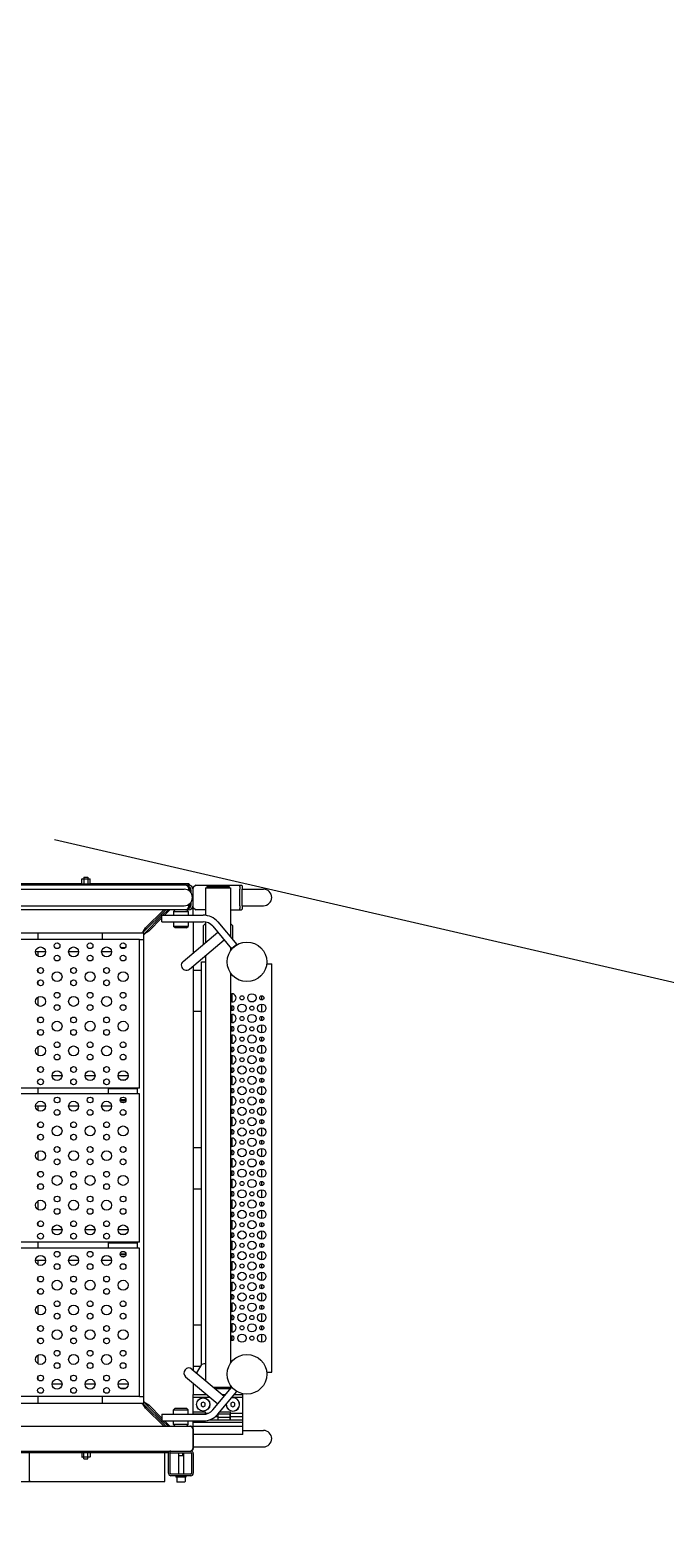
# Model space of a CAD drawing. Extents: x 1551 to 113148, y -1700 to 77018.
# Drawn here: x 14499 to 15270, y 23458 to 25256 of the extents above; entities that cross this region are included whole.
import ezdxf

# ---------------------------------------------------------------- set-up
doc = ezdxf.new("R2010")
doc.units = 0
doc.header["$LTSCALE"] = 500
doc.header["$MEASUREMENT"] = 0
doc.linetypes.add('CENTER', pattern=[3, 2.5, -0.25, 0, -0.25])
doc.layers.get('0').update_dxf_attribs({"linetype": 'CONTINUOUS'})
doc.layers.add('M1CO1', color=1, linetype='CONTINUOUS')
doc.layers.add('SAFECO1', color=1, linetype='CONTINUOUS')
doc.styles.add('ROMANS', font='romans', dxfattribs={"height": 100})
doc.dimstyles.get("Standard").update_dxf_attribs({"dimtxt": 2, "dimasz": 2.5, "dimexe": 1, "dimexo": 1, "dimgap": 1, "dimtad": 1, "dimdsep": 46, "dimtxsty": 'ROMANS', "dimcen": 0, "dimclrd": 1, "dimclre": 1, "dimclrt": 2, "dimadec": 0, "dimazin": 0, "dimtfac": 1, "dimtmove": 2, "dimatfit": 3, "dimfxl": 1, "dimtvp": 100, "dimtolj": 1, "dimarcsym": 0})

# ---------------------------------------------------------------- blocks, each defined once
blk = doc.blocks.new('platform_top')
at = {"linetype": 'Continuous'}
for p, q in [((-10595.7, 2389.7), (-10595.7, 2391.3)), ((-10595.7, 2391.3), (-10583.7, 2391.3)), ((-10594.7, 2391.3), (-10594.7, 2396.8)), ((-10594.2, 2397.3), (-10585.2, 2397.3)), ((-10584.7, 2391.3), (-10584.7, 2396.8)), ((-10583.7, 2389.7), (-10583.7, 2391.3)), ((-10570.4, 2396.7), (-10570.4, 2361.7)), ((-10406.5, 2396.7), (-10570.4, 2396.7)), ((-10406.5, 2395.3), (-10406.5, 2396.7)), ((-10367.9, 2396.7), (-10406.5, 2396.7)), ((-10406.5, 2395.3), (-10406.5, 2361.7)), ((-10604.7, 2362.7), (-10604.7, 2386.7)), ((-10602.7, 2362.7), (-10602.7, 2386.7)), ((-10601.7, 2389.7), (-10577.7, 2389.7)), ((-10601.7, 2387.7), (-10577.7, 2387.7)), ((-10592.7, 2361.7), (-10592.7, 2387.7)), ((-10586.7, 2361.7), (-10586.7, 2387.7)), ((-10576.7, 2386.7), (-10576.7, 2362.7)), ((-10574.7, 2386.7), (-10574.7, 2362.7)), ((-10604.7, 2354.7), (-10689.7, 2354.7)), ((-10604.7, 2332.7), (-10604.7, 2356.7)), ((-10604, 2332.7), (-10604, 2356.7)), ((-10577.7, 2361.7), (-10601.7, 2361.7)), ((-9873.6, 2359.7), (-10601.7, 2359.7)), ((-10592.1, 2365.3), (-10592.1, 2361.7)), ((-10587.3, 2365.3), (-10592.1, 2365.3)), ((-10587.3, 2365.3), (-10587.3, 2361.7)), ((-10574.7, 2361.7), (-10479.7, 2361.7)), ((-10480.7, 2361.3), (-10480.7, 2359.7)), ((-10468.7, 2361.3), (-10480.7, 2361.3)), ((-10479.7, 2361.3), (-10479.7, 2366.8)), ((-10479.2, 2367.3), (-10470.2, 2367.3)), ((-10477.1, 2369.3), (-10477.1, 2361.3)), ((-10472.3, 2369.3), (-10477.1, 2369.3)), ((-10472.3, 2369.3), (-10472.3, 2361.3)), ((-10469.7, 2361.3), (-10469.7, 2366.8)), ((-10469.7, 2361.7), (-10279.7, 2361.7)), ((-10468.7, 2361.3), (-10468.7, 2359.7)), ((-10664.7, 2339.7), (-10664.7, 2291.2)), ((-10664.7, 2339.7), (-10604.7, 2339.7)), ((-10664.7, 2334.7), (-10689.7, 2334.7)), ((-10604.7, 2329.7), (-10664.7, 2329.7)), ((-10604.7, 2324.9), (-10664.7, 2324.9)), ((-10624.9, 2321.7), (-10664.7, 2321.7)), ((-10649.7, 2321.7), (-10649.7, 2312.2)), ((-10649.6, 2321.7), (-10649.6, 2314.7)), ((-10634.7, 2318.7), (-10649.6, 2318.7)), ((-10634.7, 2321.7), (-10634.7, 2314.6)), ((-10566.7, 2323.2), (-10616.8, 2323.2)), ((-10604.7, 2332.5), (-10604.7, 2323.2)), ((-9873.6, 2329.7), (-10601.7, 2329.7)), ((-10596.7, 2329.7), (-10598.7, 2327.7)), ((-10598.7, 2327.7), (-10598.7, 2323.2)), ((-10598.7, 2327.7), (-10580.7, 2327.7)), ((-10582.7, 2329.7), (-10580.7, 2327.7)), ((-10580.7, 2327.7), (-10580.7, 2323.2)), ((-10570, 2323.2), (-10576.5, 2329.7)), ((-10567.6, 2323.2), (-10574.1, 2329.7)), ((-10571.3, 2329.7), (-10543.8, 2302.2)), ((-10568.9, 2329.7), (-10546.9, 2307.7)), ((-10566.7, 2315.2), (-10566.7, 2323.2)), ((-10545.2, 2300.7), (-10566.7, 2322.3)), ((-10550.7, 2303.9), (-10566.7, 2319.9)), ((-10649.7, 2317.7), (-10664.7, 2317.7)), ((-10649.7, 2313.7), (-10664.7, 2313.7)), ((-10634.4, 2315), (-10657.3, 2287.6)), ((-10652.7, 2306.1), (-10655.2, 2304.6)), ((-10655.2, 2304.6), (-10655.2, 2301.7)), ((-10655.2, 2301.7), (-10652.7, 2300.3)), ((-10650.2, 2304.6), (-10652.7, 2306.1)), ((-10652.7, 2300.3), (-10650.2, 2301.7)), ((-10628.3, 2309.8), (-10651.2, 2282.5)), ((-10650.2, 2301.7), (-10650.2, 2304.6)), ((-10649.7, 2317.2), (-10649.6, 2317.2)), ((-10636.7, 2312.2), (-10649.7, 2312.2)), ((-10634.7, 2314.7), (-10649.6, 2314.7)), ((-10631.7, 2317.7), (-10634.7, 2317.7)), ((-10595.4, 2269.6), (-10634.5, 2302.4)), ((-10619.7, 2313.7), (-10623.3, 2313.7)), ((-10619.7, 2314.9), (-10619.7, 2312.2)), ((-10604.7, 2312.2), (-10619.7, 2312.2)), ((-10619.6, 2314.9), (-10619.6, 2314.7)), ((-10604.7, 2314.7), (-10619.6, 2314.7)), ((-10616.7, 2306.1), (-10619.2, 2304.6)), ((-10619.2, 2304.6), (-10619.2, 2301.7)), ((-10619.2, 2301.7), (-10616.7, 2300.3)), ((-10566.7, 2315.2), (-10616.8, 2315.2)), ((-10614.2, 2304.6), (-10616.7, 2306.1)), ((-10616.7, 2300.3), (-10614.2, 2301.7)), ((-10614.2, 2301.7), (-10614.2, 2304.6)), ((-10604.7, 2315.2), (-10604.7, 2291.2)), ((-10598.7, 2315.2), (-10598.7, 2309.7)), ((-10596.7, 2307.7), (-10598.7, 2309.7)), ((-10580.7, 2309.7), (-10598.7, 2309.7)), ((-10582.7, 2307.7), (-10596.7, 2307.7)), ((-10582.7, 2307.7), (-10580.7, 2309.7)), ((-10580.7, 2315.2), (-10580.7, 2309.7)), ((-10550.7, 2303.9), (-10549.5, 2305.1)), ((-10548.7, 2302.5), (-10550.7, 2303.9)), ((-10547, 2301.2), (-10548.7, 2302.5)), ((-10546.9, 2307.7), (-10548.1, 2306.5)), ((-10545.7, 2300.3), (-10547, 2301.2)), ((-10546.9, 2307.7), (-10545.5, 2305.7)), ((-10545.5, 2305.7), (-10544.3, 2304)), ((-10544.7, 2299.6), (-10545.2, 2300.7)), ((-9979.9, 2301.7), (-10544.7, 2301.7)), ((-10544.7, 2301.7), (-10544.7, 1731.7)), ((-10544.3, 2304), (-10543.3, 2302.7)), ((-10542.6, 2301.7), (-10543.8, 2302.2)), ((-10494.7, 2301.7), (-10494.7, 2293.7)), ((-10416.5, 2293.7), (-10416.5, 2301.7)), ((-10651.6, 2294.4), (-10664.7, 2294.4)), ((-10664.7, 2291.2), (-10664.7, 2290.1)), ((-10654.4, 2291.2), (-10664.7, 2291.2)), ((-10657.3, 2287.6), (-10651.2, 2282.5)), ((-10649.7, 2282.2), (-10649.7, 2284.2)), ((-10649.7, 2284.2), (-10631.4, 2284.2)), ((-10648.2, 2284.2), (-10648.2, 2282.2)), ((-10639.8, 2291.2), (-10643.9, 2291.2)), ((-10603.1, 2260.4), (-10642.2, 2293.2)), ((-10604.7, 2294.4), (-10625, 2294.4)), ((-10604.7, 2291.2), (-10621.1, 2291.2)), ((-10604.7, 2277.4), (-10604.7, 2291.2)), ((-10539.7, 2293.7), (-10544.7, 2293.7)), ((-10539.7, 2293.7), (-9979.9, 2293.7)), ((-10539.7, 2293.7), (-10539.7, 2113.7)), ((-10516.4, 2283.7), (-10523, 2283.7)), ((-10649.7, 2279.9), (-10649.7, 2282.2)), ((-10629, 2282.2), (-10649.7, 2282.2)), ((-10619.7, 1759), (-10619.7, 2274.3)), ((-10613.3, 2256.7), (-10608.5, 2264.9)), ((-10525.7, 2278.7), (-10513.7, 2278.7)), ((-10485.7, 2278.7), (-10473.7, 2278.7)), ((-10445.7, 2278.7), (-10433.7, 2278.7)), ((-10416.5, 2269.7), (-10416.5, 2272.6)), ((-10699.7, 2264.2), (-10699.7, 1769.2)), ((-10693.6, 2264.2), (-10699.7, 2264.2)), ((-10649.7, 1779.9), (-10649.7, 2253.4)), ((-10619.7, 2254.2), (-10617.6, 2254.2)), ((-10614.7, 2255.1), (-10614.7, 1766.7)), ((-10604.7, 2256.7), (-10613.3, 2256.7)), ((-10604.7, 1771.6), (-10604.7, 2261.7)), ((-10416.5, 2243.6), (-10416.5, 2253.8)), ((-10687.7, 2227.9), (-10687.7, 2217.9)), ((-10687.7, 2212.9), (-10687.7, 2207.9)), ((-10651.7, 2225.4), (-10651.7, 2220.4)), ((-10651.7, 2215.4), (-10651.7, 2205.4)), ((-10416.5, 2224.7), (-10416.5, 2227.6)), ((-10416.5, 2209.7), (-10416.5, 2212.6)), ((-10687.7, 2202.9), (-10687.7, 2192.9)), ((-10651.7, 2200.4), (-10651.7, 2195.4)), ((-10604.7, 2206.7), (-10614.7, 2206.7)), ((-10416.5, 2183.6), (-10416.5, 2193.8)), ((-10687.7, 2187.9), (-10687.7, 2182.9)), ((-10687.7, 2177.9), (-10687.7, 2167.9)), ((-10651.7, 2190.4), (-10651.7, 2180.4)), ((-10651.7, 2175.4), (-10651.7, 2170.4)), ((-10687.7, 2162.9), (-10687.7, 2157.9)), ((-10651.7, 2165.4), (-10651.7, 2155.4)), ((-10416.5, 2164.7), (-10416.5, 2167.6)), ((-10687.7, 2152.9), (-10687.7, 2142.9)), ((-10651.7, 2150.4), (-10651.7, 2145.4)), ((-10651.7, 2140.4), (-10651.7, 2130.4)), ((-10416.5, 2149.7), (-10416.5, 2152.6)), ((-10687.7, 2137.9), (-10687.7, 2132.9)), ((-10687.7, 2127.9), (-10687.7, 2117.9)), ((-10651.7, 2125.4), (-10651.7, 2120.4)), ((-10516.2, 2121.2), (-10523.2, 2121.2)), ((-10522.1, 2123.7), (-10517.3, 2123.7)), ((-10505.7, 2128.7), (-10493.7, 2128.7)), ((-10465.7, 2128.7), (-10453.7, 2128.7)), ((-10425.7, 2128.7), (-10413.7, 2128.7)), ((-10416.5, 2128.7), (-10416.5, 2133.8)), ((-10687.7, 2112.9), (-10687.7, 2107.9)), ((-10687.7, 2102.9), (-10687.7, 2092.9)), ((-10651.7, 2115.4), (-10651.7, 2105.4)), ((-10539.7, 2113.7), (-9979.9, 2113.7)), ((-10539.7, 2106.7), (-9979.9, 2106.7)), ((-10539.7, 2106.7), (-10539.7, 1926.7)), ((-10502.2, 2113.2), (-10537.2, 2113.2)), ((-10537.2, 2113.2), (-10537.2, 2107.2)), ((-10502.2, 2107.2), (-10537.2, 2107.2)), ((-10523.7, 2113.7), (-10523.7, 2113.2)), ((-10523.7, 2107.2), (-10523.7, 2106.7)), ((-10522.9, 2113.2), (-10522.9, 2113.7)), ((-10522.9, 2106.7), (-10522.9, 2107.2)), ((-10516.5, 2113.2), (-10516.5, 2113.7)), ((-10516.5, 2106.7), (-10516.5, 2107.2)), ((-10515.7, 2113.7), (-10515.7, 2113.2)), ((-10515.7, 2107.2), (-10515.7, 2106.7)), ((-10502.2, 2113.2), (-10502.2, 2107.2)), ((-10416.5, 2106.7), (-10416.5, 2113.7)), ((-10687.7, 2087.9), (-10687.7, 2082.9)), ((-10651.7, 2100.4), (-10651.7, 2095.4)), ((-10651.7, 2090.4), (-10651.7, 2080.4)), ((-10525.7, 2091.7), (-10513.7, 2091.7)), ((-10516.4, 2096.7), (-10523, 2096.7)), ((-10485.7, 2091.7), (-10473.7, 2091.7)), ((-10445.7, 2091.7), (-10433.7, 2091.7)), ((-10416.5, 2082.7), (-10416.5, 2085.6)), ((-10687.7, 2077.9), (-10687.7, 2067.9)), ((-10651.7, 2075.4), (-10651.7, 2070.4)), ((-10687.7, 2062.9), (-10687.7, 2057.9)), ((-10687.7, 2052.9), (-10687.7, 2042.9)), ((-10651.7, 2065.4), (-10651.7, 2055.4)), ((-10651.7, 2050.4), (-10651.7, 2045.4)), ((-10416.5, 2056.6), (-10416.5, 2066.8)), ((-10687.7, 2037.9), (-10687.7, 2032.9)), ((-10651.7, 2040.4), (-10651.7, 2030.4)), ((-10604.7, 2041.7), (-10614.7, 2041.7)), ((-10416.5, 2037.7), (-10416.5, 2040.6)), ((-10687.7, 2027.9), (-10687.7, 2017.9)), ((-10651.7, 2025.4), (-10651.7, 2020.4)), ((-10651.7, 2015.4), (-10651.7, 2005.4)), ((-10416.5, 2022.7), (-10416.5, 2025.6)), ((-10687.7, 2012.9), (-10687.7, 2007.9)), ((-10687.7, 2002.9), (-10687.7, 1992.9)), ((-10651.7, 2000.4), (-10651.7, 1995.4)), ((-10416.5, 1996.6), (-10416.5, 2006.8)), ((-10687.7, 1987.9), (-10687.7, 1982.9)), ((-10687.7, 1977.9), (-10687.7, 1967.9)), ((-10651.7, 1990.4), (-10651.7, 1980.4)), ((-10604.7, 1991.7), (-10614.7, 1991.7)), ((-10416.5, 1977.7), (-10416.5, 1980.6)), ((-10687.7, 1962.9), (-10687.7, 1957.9)), ((-10651.7, 1975.4), (-10651.7, 1970.4)), ((-10651.7, 1965.4), (-10651.7, 1955.4)), ((-10416.5, 1962.7), (-10416.5, 1965.6)), ((-10687.7, 1952.9), (-10687.7, 1942.9)), ((-10651.7, 1950.4), (-10651.7, 1945.4)), ((-10505.7, 1941.7), (-10493.7, 1941.7)), ((-10465.7, 1941.7), (-10453.7, 1941.7)), ((-10425.7, 1941.7), (-10413.7, 1941.7)), ((-10416.5, 1941.7), (-10416.5, 1946.8)), ((-10687.7, 1937.9), (-10687.7, 1932.9)), ((-10687.7, 1927.9), (-10687.7, 1917.9)), ((-10651.7, 1940.4), (-10651.7, 1930.4)), ((-10651.7, 1925.4), (-10651.7, 1920.4)), ((-10539.7, 1926.7), (-9979.9, 1926.7)), ((-10502.2, 1926.2), (-10537.2, 1926.2)), ((-10537.2, 1926.2), (-10537.2, 1920.2)), ((-10523.7, 1926.7), (-10523.7, 1926.2)), ((-10516.2, 1934.2), (-10523.2, 1934.2)), ((-10522.9, 1926.2), (-10522.9, 1926.7)), ((-10522.1, 1936.7), (-10517.3, 1936.7)), ((-10516.5, 1926.2), (-10516.5, 1926.7)), ((-10515.7, 1926.7), (-10515.7, 1926.2)), ((-10502.2, 1926.2), (-10502.2, 1920.2)), ((-10416.5, 1919.7), (-10416.5, 1926.7)), ((-10687.7, 1912.9), (-10687.7, 1907.9)), ((-10651.7, 1915.4), (-10651.7, 1905.4)), ((-10539.7, 1919.7), (-9979.9, 1919.7)), ((-10539.7, 1919.7), (-10539.7, 1739.7)), ((-10502.2, 1920.2), (-10537.2, 1920.2)), ((-10523.7, 1920.2), (-10523.7, 1919.7)), ((-10516.4, 1909.7), (-10523, 1909.7)), ((-10522.9, 1919.7), (-10522.9, 1920.2)), ((-10516.5, 1919.7), (-10516.5, 1920.2)), ((-10515.7, 1920.2), (-10515.7, 1919.7)), ((-10687.7, 1902.9), (-10687.7, 1892.9)), ((-10687.7, 1887.9), (-10687.7, 1882.9)), ((-10651.7, 1900.4), (-10651.7, 1895.4)), ((-10651.7, 1890.4), (-10651.7, 1880.4)), ((-10525.7, 1904.7), (-10513.7, 1904.7)), ((-10485.7, 1904.7), (-10473.7, 1904.7)), ((-10445.7, 1904.7), (-10433.7, 1904.7)), ((-10416.5, 1895.7), (-10416.5, 1898.6)), ((-10687.7, 1877.9), (-10687.7, 1867.9)), ((-10651.7, 1875.4), (-10651.7, 1870.4)), ((-10416.5, 1869.6), (-10416.5, 1879.8)), ((-10687.7, 1862.9), (-10687.7, 1857.9)), ((-10687.7, 1852.9), (-10687.7, 1842.9)), ((-10651.7, 1865.4), (-10651.7, 1855.4)), ((-10416.5, 1850.7), (-10416.5, 1853.6)), ((-10687.7, 1837.9), (-10687.7, 1832.9)), ((-10651.7, 1850.4), (-10651.7, 1845.4)), ((-10651.7, 1840.4), (-10651.7, 1830.4)), ((-10416.5, 1835.7), (-10416.5, 1838.6)), ((-10687.7, 1827.9), (-10687.7, 1817.9)), ((-10651.7, 1825.4), (-10651.7, 1820.4)), ((-10651.7, 1815.4), (-10651.7, 1805.4)), ((-10604.7, 1826.7), (-10614.7, 1826.7)), ((-10416.5, 1809.6), (-10416.5, 1819.8)), ((-10687.7, 1812.9), (-10687.7, 1807.9)), ((-10416.5, 1790.7), (-10416.5, 1793.6)), ((-10693.6, 1769.2), (-10699.7, 1769.2)), ((-10600.1, 1775.5), (-10642.2, 1740.1)), ((-10592.4, 1766.3), (-10634.5, 1730.9)), ((-10614.7, 1766.7), (-10619.7, 1766.7)), ((-10604.7, 1776.7), (-10614.7, 1776.7)), ((-10416.5, 1775.7), (-10416.5, 1778.6)), ((-10657.3, 1745.7), (-10651.2, 1750.9)), ((-10634.4, 1718.4), (-10657.3, 1745.7)), ((-10652.7, 1749.7), (-10652.7, 1749.6)), ((-10628.3, 1723.5), (-10651.2, 1750.9)), ((-10649.7, 1749.1), (-10649.7, 1753.4)), ((-10619.7, 1760.2), (-10619.1, 1759.6)), ((-10619.7, 1718.5), (-10619.7, 1743.4)), ((-10616.7, 1723.2), (-10616.7, 1745.9)), ((-10604.7, 1718.2), (-10604.7, 1755.9)), ((-10522.1, 1749.7), (-10517.3, 1749.7)), ((-10505.7, 1754.7), (-10493.7, 1754.7)), ((-10465.7, 1754.7), (-10453.7, 1754.7)), ((-10425.7, 1754.7), (-10413.7, 1754.7)), ((-10416.5, 1754.7), (-10416.5, 1759.8)), ((-10652.7, 1740.2), (-10652.7, 1723.2)), ((-10649.7, 1677.2), (-10649.7, 1736.6)), ((-10596.7, 1725.7), (-10598.7, 1723.7)), ((-10596.7, 1725.7), (-10582.7, 1725.7)), ((-10582.7, 1725.7), (-10580.7, 1723.7)), ((-10543.8, 1731.2), (-10571.3, 1703.7)), ((-10546.9, 1725.7), (-10568.9, 1703.7)), ((-10566.7, 1711.1), (-10545.2, 1732.6)), ((-10566.7, 1713.4), (-10550.7, 1729.4)), ((-10550.7, 1729.4), (-10548.4, 1731.1)), ((-10550.7, 1729.4), (-10549.5, 1728.3)), ((-10546.9, 1725.7), (-10548.1, 1726.9)), ((-10545.5, 1727.7), (-10546.9, 1725.7)), ((-10544.3, 1729.4), (-10545.5, 1727.7)), ((-10544.7, 1733.8), (-10545.2, 1732.6)), ((-10539.7, 1739.7), (-10544.7, 1739.7)), ((-9979.9, 1731.7), (-10544.7, 1731.7)), ((-10543.3, 1730.7), (-10544.3, 1729.4)), ((-10542.6, 1731.7), (-10543.8, 1731.2)), ((-10539.7, 1739.7), (-9979.9, 1739.7)), ((-10494.7, 1739.7), (-10494.7, 1731.7)), ((-10416.5, 1731.7), (-10416.5, 1739.7)), ((-10649.7, 1720.2), (-10652.7, 1723.2)), ((-10616.7, 1723.2), (-10619.7, 1720.2)), ((-10619.7, 1677.2), (-10619.7, 1710.4)), ((-10566.7, 1718.2), (-10616.8, 1718.2)), ((-10566.7, 1710.2), (-10616.8, 1710.2)), ((-10604.7, 1710.2), (-10604.7, 1676.7)), ((-10598.7, 1723.7), (-10580.7, 1723.7)), ((-10598.7, 1718.2), (-10598.7, 1723.7)), ((-10598.7, 1705.7), (-10598.7, 1710.2)), ((-10580.7, 1718.2), (-10580.7, 1723.7)), ((-10580.7, 1705.7), (-10580.7, 1710.2)), ((-10576.5, 1703.7), (-10570, 1710.2)), ((-10574.1, 1703.7), (-10567.6, 1710.2)), ((-10566.7, 1718.2), (-10566.7, 1710.2)), ((-10664.1, 1698.7), (-10689.7, 1698.7)), ((-10664.1, 1698.7), (-10664.1, 1678.7)), ((-10649.7, 1703.7), (-10663.3, 1703.7)), ((-10661.2, 1698.7), (-10661.2, 1678.7)), ((-10619.7, 1703.7), (-10607.7, 1703.7)), ((-10604.7, 1700.7), (-10607.7, 1703.7)), ((-10601.9, 1699), (-10602.1, 1697.7)), ((-10602.1, 1697.7), (-10602.1, 1694.1)), ((-10601.4, 1700.2), (-10601.9, 1699)), ((-10600.8, 1700.9), (-10601.4, 1700.2)), ((-10600.9, 1699.4), (-10601.1, 1697.7)), ((-10601.1, 1697.7), (-10601.1, 1695.4)), ((-10600.3, 1701), (-10600.9, 1699.4)), ((-10600.1, 1701.6), (-10600.8, 1700.9)), ((-10599.4, 1702.3), (-10600.3, 1701)), ((-10599.5, 1699.4), (-10599.7, 1697.7)), ((-10599.7, 1697.7), (-10599.7, 1696.7)), ((-10598.9, 1701.1), (-10599.5, 1699.4)), ((-10598, 1703.4), (-10599.4, 1702.3)), ((-10598, 1702.3), (-10598.9, 1701.1)), ((-10596.7, 1703.7), (-10598.7, 1705.7)), ((-10580.7, 1705.7), (-10598.7, 1705.7)), ((-10598.7, 1703.7), (-10596.6, 1703.7)), ((-10598.7, 1703.7), (-10598.3, 1703.1)), ((-10596.6, 1703.7), (-10598, 1703.4)), ((-10597.9, 1702.4), (-10598, 1702.3)), ((-10596.6, 1703.4), (-10597.9, 1702.4)), ((-10595.2, 1703.7), (-10596.6, 1703.4)), ((-10596.6, 1703.7), (-9313.7, 1703.7)), ((-9877.7, 1698.7), (-10593.7, 1698.7)), ((-10582.7, 1703.7), (-10580.7, 1705.7)), ((-10664.1, 1678.7), (-10689.7, 1678.7)), ((-10607.7, 1673.7), (-10663.3, 1673.7)), ((-10619.7, 1677.2), (-10649.7, 1677.2)), ((-10648.2, 1675.2), (-10648.2, 1677.2)), ((-10621.2, 1675.2), (-10648.2, 1675.2)), ((-10621.2, 1675.2), (-10621.2, 1677.2)), ((-10607.7, 1673.7), (-10604.7, 1676.7)), ((-10604.7, 1677.1), (-10603.9, 1676.8)), ((-10602.1, 1683.3), (-10602.1, 1679.7)), ((-10602.1, 1679.7), (-10601.9, 1678.4)), ((-10601.9, 1678.4), (-10601.4, 1677.1)), ((-10601.4, 1677.1), (-10600.8, 1676.5)), ((-10601.1, 1681.9), (-10601.1, 1679.7)), ((-10601.1, 1679.7), (-10600.9, 1678)), ((-10600.9, 1678), (-10600.3, 1676.3)), ((-10600.3, 1676.3), (-10599.4, 1675)), ((-10599.3, 1671.7), (-10600.2, 1673.9)), ((-10599.7, 1680.7), (-10599.7, 1679.7)), ((-10599.7, 1679.7), (-10599.5, 1677.9)), ((-10599.5, 1677.9), (-10598.9, 1676.3)), ((-10599.4, 1675), (-10599.3, 1674.9)), ((-10599.3, 1674.9), (-10598, 1674)), ((-10599.1, 1671.9), (-10599.3, 1671.7)), ((-10479.7, 1671.7), (-10599.3, 1671.7)), ((-10598.3, 1673), (-10599.1, 1671.9)), ((-10598.9, 1676.3), (-10598, 1675)), ((-10598.7, 1673.7), (-10598.3, 1674.2)), ((-10596.6, 1673.7), (-10598.7, 1673.7)), ((-10597.8, 1673.7), (-10598.3, 1673)), ((-10598, 1675), (-10597.9, 1674.9)), ((-10598, 1674), (-10596.6, 1673.7)), ((-10597.9, 1674.9), (-10596.6, 1674)), ((-10596.6, 1674), (-10595.2, 1673.7)), ((-10596.6, 1673.7), (-9870.8, 1673.7)), ((-9877.7, 1678.7), (-10593.7, 1678.7)), ((-10480.7, 1673.7), (-10480.7, 1672.1)), ((-10468.7, 1672.1), (-10480.7, 1672.1)), ((-10479.7, 1672.1), (-10479.7, 1666.6)), ((-10477.1, 1664.1), (-10477.1, 1672.1)), ((-10472.3, 1664.1), (-10472.3, 1672.1)), ((-10469.7, 1672.1), (-10469.7, 1666.6)), ((-10279.7, 1671.7), (-10469.7, 1671.7)), ((-10468.7, 1673.7), (-10468.7, 1672.1)), ((-10470.2, 1666.1), (-10479.2, 1666.1)), ((-10472.3, 1664.1), (-10477.1, 1664.1))]:
    blk.add_line(p, q, dxfattribs=at)
for points in [[(-10543.3, 2302.7), (-10542.8, 2301.9), (-10542.6, 2301.7)], [(-10544.7, 2299.6), (-10544.9, 2299.7), (-10545.7, 2300.3)], [(-10523.2, 2120.9), (-10521.6, 2121), (-10519.7, 2121.1), (-10517.8, 2121), (-10516.2, 2120.9)], [(-10523.2, 1933.9), (-10521.6, 1934), (-10519.7, 1934.1), (-10517.8, 1934), (-10516.2, 1933.9)], [(-10548.4, 1731.1), (-10547, 1732.1), (-10545.7, 1733.1)], [(-10545.7, 1733.1), (-10544.9, 1733.6), (-10544.7, 1733.8)], [(-10542.6, 1731.7), (-10542.8, 1731.4), (-10543.3, 1730.7)], [(-10664.1, 1698.7), (-10664.1, 1699.8), (-10664, 1700.8), (-10663.9, 1701.8), (-10663.8, 1702.6), (-10663.6, 1703.2), (-10663.5, 1703.6), (-10663.3, 1703.7)], [(-10661.2, 1698.7), (-10661.2, 1699.4), (-10661.1, 1700.1), (-10661.1, 1700.8), (-10661, 1701.4), (-10661, 1702), (-10660.9, 1702.5), (-10660.8, 1702.9), (-10660.7, 1703.2), (-10660.6, 1703.5), (-10660.4, 1703.6), (-10660.3, 1703.7)], [(-10663.3, 1673.7), (-10663.5, 1673.8), (-10663.6, 1674.2), (-10663.8, 1674.8), (-10663.9, 1675.6), (-10664, 1676.5), (-10664.1, 1677.6), (-10664.1, 1678.7)], [(-10660.3, 1673.7), (-10660.4, 1673.7), (-10660.6, 1673.9), (-10660.7, 1674.1), (-10660.8, 1674.5), (-10660.9, 1674.9), (-10661, 1675.4), (-10661, 1676), (-10661.1, 1676.6), (-10661.1, 1677.3), (-10661.2, 1678), (-10661.2, 1678.7)], [(-10604.7, 1677.1), (-10604.5, 1677.3), (-10604.2, 1677.5)]]:
    blk.add_lwpolyline(points, dxfattribs=at)
for centre, radius in [((-10616.7, 2303.2), 8.1), ((-10616.7, 2303.2), 8), ((-10669.7, 2266.7), 24), ((-10519.7, 2278.7), 6), ((-10499.7, 2286.2), 3.5), ((-10479.7, 2278.7), 6), ((-10459.7, 2286.2), 3.5), ((-10439.7, 2278.7), 6), ((-10419.7, 2286.2), 3.5), ((-10499.7, 2271.2), 3.5), ((-10459.7, 2271.2), 3.5), ((-10419.7, 2271.2), 3.5), ((-10519.7, 2256.2), 3.5), ((-10499.7, 2248.7), 6), ((-10479.7, 2256.2), 3.5), ((-10459.7, 2248.7), 6), ((-10439.7, 2256.2), 3.5), ((-10419.7, 2248.7), 6), ((-10519.7, 2241.2), 3.5), ((-10499.7, 2226.2), 3.5), ((-10479.7, 2241.2), 3.5), ((-10459.7, 2226.2), 3.5), ((-10439.7, 2241.2), 3.5), ((-10419.7, 2226.2), 3.5), ((-10687.7, 2222.9), 5), ((-10687.7, 2210.4), 2.5), ((-10675.7, 2210.4), 5), ((-10675.7, 2222.9), 2.5), ((-10663.7, 2222.9), 5), ((-10663.7, 2210.4), 2.5), ((-10519.7, 2218.7), 6), ((-10499.7, 2211.2), 3.5), ((-10479.7, 2218.7), 6), ((-10459.7, 2211.2), 3.5), ((-10439.7, 2218.7), 6), ((-10419.7, 2211.2), 3.5), ((-10687.7, 2197.9), 5), ((-10675.7, 2197.9), 2.5), ((-10663.7, 2197.9), 5), ((-10519.7, 2196.2), 3.5), ((-10499.7, 2188.7), 6), ((-10479.7, 2196.2), 3.5), ((-10459.7, 2188.7), 6), ((-10439.7, 2196.2), 3.5), ((-10419.7, 2188.7), 6), ((-10687.7, 2172.9), 5), ((-10687.7, 2185.4), 2.5), ((-10675.7, 2185.4), 5), ((-10675.7, 2172.9), 2.5), ((-10663.7, 2172.9), 5), ((-10663.7, 2185.4), 2.5), ((-10519.7, 2181.2), 3.5), ((-10479.7, 2181.2), 3.5), ((-10439.7, 2181.2), 3.5), ((-10687.7, 2160.4), 2.5), ((-10675.7, 2160.4), 5), ((-10663.7, 2160.4), 2.5), ((-10519.7, 2158.7), 6), ((-10499.7, 2166.2), 3.5), ((-10479.7, 2158.7), 6), ((-10459.7, 2166.2), 3.5), ((-10439.7, 2158.7), 6), ((-10419.7, 2166.2), 3.5), ((-10687.7, 2147.9), 5), ((-10675.7, 2135.4), 5), ((-10675.7, 2147.9), 2.5), ((-10663.7, 2147.9), 5), ((-10519.7, 2136.2), 3.5), ((-10499.7, 2151.2), 3.5), ((-10479.7, 2136.2), 3.5), ((-10459.7, 2151.2), 3.5), ((-10439.7, 2136.2), 3.5), ((-10419.7, 2151.2), 3.5), ((-10687.7, 2122.9), 5), ((-10687.7, 2135.4), 2.5), ((-10675.7, 2122.9), 2.5), ((-10663.7, 2122.9), 5), ((-10663.7, 2135.4), 2.5), ((-10519.7, 2121.2), 3.5), ((-10499.7, 2128.7), 6), ((-10479.7, 2121.2), 3.5), ((-10459.7, 2128.7), 6), ((-10439.7, 2121.2), 3.5), ((-10419.7, 2128.7), 6), ((-10687.7, 2097.9), 5), ((-10687.7, 2110.4), 2.5), ((-10675.7, 2110.4), 5), ((-10663.7, 2097.9), 5), ((-10663.7, 2110.4), 2.5), ((-10687.7, 2085.4), 2.5), ((-10675.7, 2085.4), 5), ((-10675.7, 2097.9), 2.5), ((-10663.7, 2085.4), 2.5), ((-10519.7, 2091.7), 6), ((-10499.7, 2099.2), 3.5), ((-10499.7, 2084.2), 3.5), ((-10479.7, 2091.7), 6), ((-10459.7, 2099.2), 3.5), ((-10459.7, 2084.2), 3.5), ((-10439.7, 2091.7), 6), ((-10419.7, 2099.2), 3.5), ((-10419.7, 2084.2), 3.5), ((-10687.7, 2072.9), 5), ((-10675.7, 2072.9), 2.5), ((-10663.7, 2072.9), 5), ((-10519.7, 2069.2), 3.5), ((-10499.7, 2061.7), 6), ((-10479.7, 2069.2), 3.5), ((-10459.7, 2061.7), 6), ((-10439.7, 2069.2), 3.5), ((-10419.7, 2061.7), 6), ((-10687.7, 2047.9), 5), ((-10687.7, 2060.4), 2.5), ((-10675.7, 2060.4), 5), ((-10675.7, 2047.9), 2.5), ((-10663.7, 2047.9), 5), ((-10663.7, 2060.4), 2.5), ((-10519.7, 2054.2), 3.5), ((-10479.7, 2054.2), 3.5), ((-10439.7, 2054.2), 3.5), ((-10687.7, 2035.4), 2.5), ((-10675.7, 2035.4), 5), ((-10663.7, 2035.4), 2.5), ((-10519.7, 2031.7), 6), ((-10499.7, 2039.2), 3.5), ((-10479.7, 2031.7), 6), ((-10459.7, 2039.2), 3.5), ((-10439.7, 2031.7), 6), ((-10419.7, 2039.2), 3.5), ((-10687.7, 2022.9), 5), ((-10675.7, 2010.4), 5), ((-10675.7, 2022.9), 2.5), ((-10663.7, 2022.9), 5), ((-10499.7, 2024.2), 3.5), ((-10459.7, 2024.2), 3.5), ((-10419.7, 2024.2), 3.5), ((-10687.7, 1997.9), 5), ((-10687.7, 2010.4), 2.5), ((-10675.7, 1997.9), 2.5), ((-10663.7, 1997.9), 5), ((-10663.7, 2010.4), 2.5), ((-10519.7, 2009.2), 3.5), ((-10519.7, 1994.2), 3.5), ((-10499.7, 2001.7), 6), ((-10479.7, 2009.2), 3.5), ((-10479.7, 1994.2), 3.5), ((-10459.7, 2001.7), 6), ((-10439.7, 2009.2), 3.5), ((-10439.7, 1994.2), 3.5), ((-10419.7, 2001.7), 6), ((-10687.7, 1972.9), 5), ((-10687.7, 1985.4), 2.5), ((-10675.7, 1985.4), 5), ((-10663.7, 1972.9), 5), ((-10663.7, 1985.4), 2.5), ((-10519.7, 1971.7), 6), ((-10499.7, 1979.2), 3.5), ((-10479.7, 1971.7), 6), ((-10459.7, 1979.2), 3.5), ((-10439.7, 1971.7), 6), ((-10419.7, 1979.2), 3.5), ((-10687.7, 1960.4), 2.5), ((-10675.7, 1960.4), 5), ((-10675.7, 1972.9), 2.5), ((-10663.7, 1960.4), 2.5), ((-10499.7, 1964.2), 3.5), ((-10459.7, 1964.2), 3.5), ((-10419.7, 1964.2), 3.5), ((-10687.7, 1947.9), 5), ((-10675.7, 1947.9), 2.5), ((-10663.7, 1947.9), 5), ((-10519.7, 1949.2), 3.5), ((-10499.7, 1941.7), 6), ((-10479.7, 1949.2), 3.5), ((-10459.7, 1941.7), 6), ((-10439.7, 1949.2), 3.5), ((-10419.7, 1941.7), 6), ((-10687.7, 1922.9), 5), ((-10687.7, 1935.4), 2.5), ((-10675.7, 1935.4), 5), ((-10675.7, 1922.9), 2.5), ((-10663.7, 1922.9), 5), ((-10663.7, 1935.4), 2.5), ((-10519.7, 1934.2), 3.5), ((-10479.7, 1934.2), 3.5), ((-10439.7, 1934.2), 3.5), ((-10687.7, 1910.4), 2.5), ((-10675.7, 1910.4), 5), ((-10663.7, 1910.4), 2.5), ((-10519.7, 1904.7), 6), ((-10499.7, 1912.2), 3.5), ((-10479.7, 1904.7), 6), ((-10459.7, 1912.2), 3.5), ((-10439.7, 1904.7), 6), ((-10419.7, 1912.2), 3.5), ((-10687.7, 1897.9), 5), ((-10687.7, 1885.4), 2.5), ((-10675.7, 1885.4), 5), ((-10675.7, 1897.9), 2.5), ((-10663.7, 1897.9), 5), ((-10663.7, 1885.4), 2.5), ((-10499.7, 1897.2), 3.5), ((-10459.7, 1897.2), 3.5), ((-10419.7, 1897.2), 3.5), ((-10687.7, 1872.9), 5), ((-10675.7, 1872.9), 2.5), ((-10663.7, 1872.9), 5), ((-10519.7, 1882.2), 3.5), ((-10519.7, 1867.2), 3.5), ((-10499.7, 1874.7), 6), ((-10479.7, 1882.2), 3.5), ((-10479.7, 1867.2), 3.5), ((-10459.7, 1874.7), 6), ((-10439.7, 1882.2), 3.5), ((-10439.7, 1867.2), 3.5), ((-10419.7, 1874.7), 6), ((-10687.7, 1847.9), 5), ((-10687.7, 1860.4), 2.5), ((-10675.7, 1860.4), 5), ((-10663.7, 1847.9), 5), ((-10663.7, 1860.4), 2.5), ((-10499.7, 1852.2), 3.5), ((-10459.7, 1852.2), 3.5), ((-10419.7, 1852.2), 3.5), ((-10687.7, 1835.4), 2.5), ((-10675.7, 1835.4), 5), ((-10675.7, 1847.9), 2.5), ((-10663.7, 1835.4), 2.5), ((-10519.7, 1844.7), 6), ((-10499.7, 1837.2), 3.5), ((-10479.7, 1844.7), 6), ((-10459.7, 1837.2), 3.5), ((-10439.7, 1844.7), 6), ((-10419.7, 1837.2), 3.5), ((-10687.7, 1822.9), 5), ((-10675.7, 1810.4), 5), ((-10675.7, 1822.9), 2.5), ((-10663.7, 1822.9), 5), ((-10519.7, 1822.2), 3.5), ((-10499.7, 1814.7), 6), ((-10479.7, 1822.2), 3.5), ((-10459.7, 1814.7), 6), ((-10439.7, 1822.2), 3.5), ((-10419.7, 1814.7), 6), ((-10687.7, 1810.4), 2.5), ((-10663.7, 1810.4), 2.5), ((-10519.7, 1807.2), 3.5), ((-10479.7, 1807.2), 3.5), ((-10439.7, 1807.2), 3.5), ((-10669.7, 1766.7), 24), ((-10519.7, 1784.7), 6), ((-10499.7, 1792.2), 3.5), ((-10499.7, 1777.2), 3.5), ((-10479.7, 1784.7), 6), ((-10459.7, 1792.2), 3.5), ((-10459.7, 1777.2), 3.5), ((-10439.7, 1784.7), 6), ((-10419.7, 1792.2), 3.5), ((-10419.7, 1777.2), 3.5), ((-10519.7, 1762.2), 3.5), ((-10479.7, 1762.2), 3.5), ((-10439.7, 1762.2), 3.5), ((-10519.7, 1747.2), 3.5), ((-10499.7, 1754.7), 6), ((-10479.7, 1747.2), 3.5), ((-10459.7, 1754.7), 6), ((-10439.7, 1747.2), 3.5), ((-10419.7, 1754.7), 6)]:
    blk.add_circle(centre, radius, dxfattribs=at)
for centre, radius, start, end in [((-10594.2, 2396.8), 0.5, 90, 180), ((-10585.2, 2396.8), 0.5, 0, 90), ((-10405.1, 2395.3), 1.4, 90, 180), ((-10601.7, 2386.7), 3, 90, 180), ((-10601.7, 2386.7), 1, 90, 180), ((-10577.7, 2386.7), 3, 0, 90), ((-10577.7, 2386.7), 1, 0, 90), ((-10689.7, 2344.7), 10, 90, 270), ((-10601.7, 2362.7), 3, 180, 270), ((-10601.7, 2356.7), 3, 90, 180), ((-10601.7, 2362.7), 1, 180, 270), ((-10577.7, 2362.7), 3, 270, 0), ((-10577.7, 2362.7), 1, 270, 0), ((-10479.2, 2366.8), 0.5, 90, 180), ((-10470.2, 2366.8), 0.5, 0, 90), ((-10616.8, 2300.2), 23, 90, 140), ((-10601.7, 2332.7), 3, 180, 270), ((-10652.7, 2303.2), 8.1, 357.0924, 282.8854), ((-10652.7, 2303.2), 8, 356.0074, 285.1032), ((-10616.8, 2300.2), 15, 90, 140), ((-10599.3, 2265), 6, 230, 50), ((-10617.6, 2259.2), 5, 270, 330), ((-10651.7, 2210.4), 5, 66.3683, 293.6317), ((-10651.7, 2222.9), 2.5, 36.6075, 323.3925), ((-10651.7, 2197.9), 2.5, 36.6075, 323.3925), ((-10651.7, 2185.4), 5, 66.3683, 293.6317), ((-10651.7, 2172.9), 2.5, 36.6075, 323.3925), ((-10651.7, 2160.4), 5, 66.3683, 293.6317), ((-10651.7, 2135.4), 5, 66.3683, 293.6317), ((-10651.7, 2147.9), 2.5, 36.6075, 323.3925), ((-10651.7, 2122.9), 2.5, 36.6075, 323.3925), ((-10651.7, 2110.4), 5, 66.3683, 293.6317), ((-10651.7, 2085.4), 5, 66.3683, 293.6317), ((-10651.7, 2097.9), 2.5, 36.6075, 323.3925), ((-10651.7, 2072.9), 2.5, 36.6075, 323.3925), ((-10651.7, 2060.4), 5, 66.3683, 293.6317), ((-10651.7, 2047.9), 2.5, 36.6075, 323.3925), ((-10651.7, 2035.4), 5, 66.3683, 293.6317), ((-10651.7, 2010.4), 5, 66.3683, 293.6317), ((-10651.7, 2022.9), 2.5, 36.6075, 323.3925), ((-10651.7, 1997.9), 2.5, 36.6075, 323.3925), ((-10651.7, 1985.4), 5, 66.3683, 293.6317), ((-10651.7, 1960.4), 5, 66.3683, 293.6317), ((-10651.7, 1972.9), 2.5, 36.6075, 323.3925), ((-10651.7, 1947.9), 2.5, 36.6075, 323.3925), ((-10651.7, 1935.4), 5, 66.3683, 293.6317), ((-10651.7, 1922.9), 2.5, 36.6075, 323.3925), ((-10651.7, 1910.4), 5, 66.3683, 293.6317), ((-10651.7, 1885.4), 5, 66.3683, 293.6317), ((-10651.7, 1897.9), 2.5, 36.6075, 323.3925), ((-10651.7, 1872.9), 2.5, 36.6075, 323.3925), ((-10651.7, 1860.4), 5, 66.3683, 293.6317), ((-10651.7, 1835.4), 5, 66.3683, 293.6317), ((-10651.7, 1847.9), 2.5, 36.6075, 323.3925), ((-10651.7, 1810.4), 5, 66.3683, 293.6317), ((-10651.7, 1822.9), 2.5, 36.6075, 323.3925), ((-10596.2, 1770.9), 6, 310, 130), ((-10616.8, 1733.2), 23, 220, 270), ((-10616.8, 1733.2), 15, 220, 270), ((-10689.7, 1688.7), 10, 90, 270), ((-10598.7, 1697.7), 6, 90, 180), ((-10593.7, 1688.7), 10, 90, 270), ((-10598.7, 1679.7), 6, 180, 270), ((-10479.2, 1666.6), 0.5, 180, 270), ((-10470.2, 1666.6), 0.5, 270, 0)]:
    blk.add_arc(centre, radius, start, end, dxfattribs=at)
for centre, major_axis, start_param, end_param in [((-10601, 2356.7), (0, 3), 0.232671, 1.570796), ((-10601, 2332.7), (3, 0), -3.141593, -1.570796)]:
    blk.add_ellipse(centre, major_axis=major_axis, ratio=1, start_param=start_param, end_param=end_param, dxfattribs=at)
blk = doc.blocks.new('DOT')
at = {"layer": 'SAFECO1', "color": 0, "linetype": 'ByBlock'}
blk.add_line((-0.5, 0), (-1, 0), dxfattribs=at)
at = {"layer": 'SAFECO1', "color": 0, "linetype": 'ByBlock', "const_width": 0.5}
blk.add_lwpolyline([(-0.25, 0, 1), (0.25, 0, 1)], format="xyb", close=True, dxfattribs=at)

msp = doc.modelspace()

# ---------------------------------------------------------------- linework, layer by layer
at = {"linetype": 'CENTER'}
msp.add_line((15747.495, 23992.733), (8874.118, 25576.954), dxfattribs=at)

# ---------------------------------------------------------------- block references
at = {"linetype": 'CENTER', "rotation": 180}
msp.add_blockref('platform_top', (4092.981, 25892.444), dxfattribs=at)

# ---------------------------------------------------------------- leaders
at = {"layer": 'M1CO1', "linetype": 'Continuous'}
msp.add_leader([(15146.128, 26183.013), (19073.911, 20389.102)], dimstyle='Standard', override={"dimasz": 250, "dimgap": 100, "dimtad": 0, "dimldrblk": 'DOT'}, dxfattribs=at)

doc.saveas('drawing.dxf')
